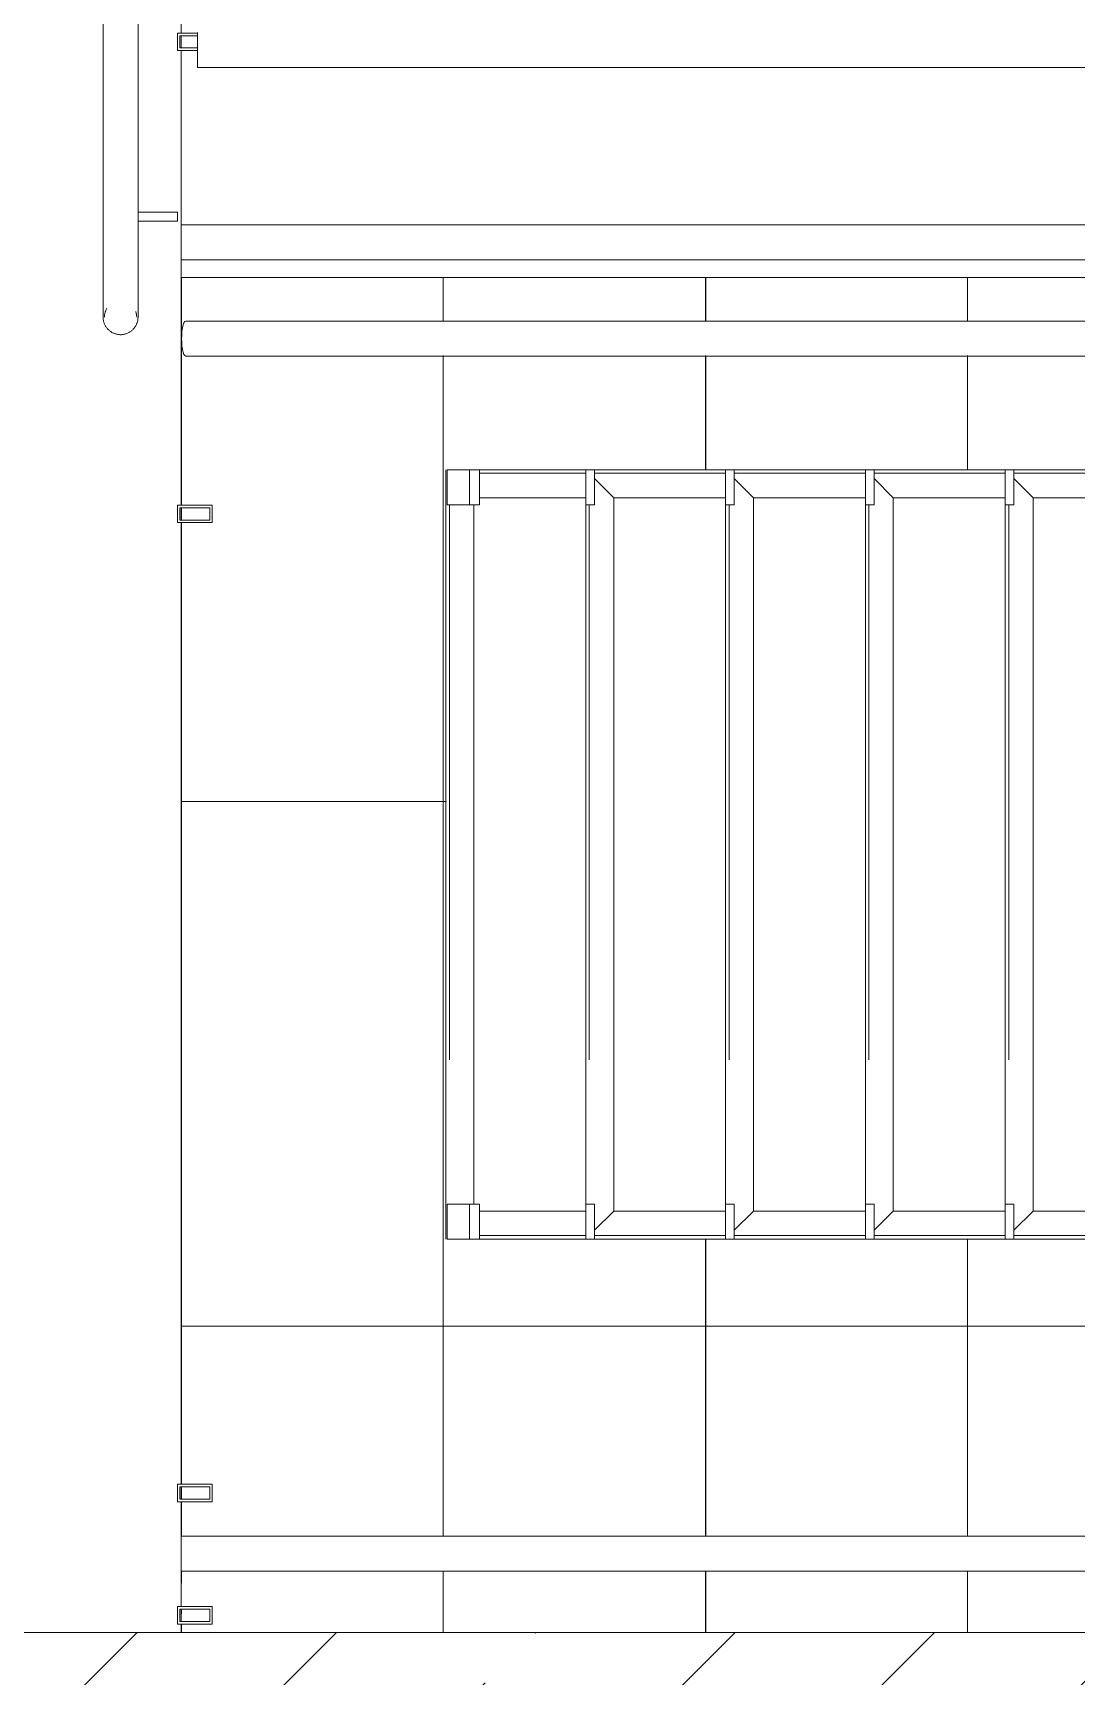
# Model space of a CAD drawing. Header units: millimetres. Extents: x -6467 to 106027, y -7090 to 195095.
# Drawn here: x 17840 to 19034, y 146645 to 148525 of the extents above; entities that cross this region are included whole.
import ezdxf

# ---------------------------------------------------------------- set-up
doc = ezdxf.new("R2010")
doc.units = ezdxf.units.MM
doc.linetypes.add('Штрих', pattern=[1270, 635, -635])
for name, color, linetype, lineweight in [('A-FLOR', 7, 'Continuous', 9), ('A-WALL', 7, 'Continuous', 5), ('Ограждение', 7, 'Continuous', 9), ('Ограждение-1', 7, 'Continuous', 20)]:
    doc.layers.add(name, color=color, linetype=linetype, lineweight=lineweight)
for name, color, linetype, lineweight, true_color in [('A-GENM-1', 7, 'Continuous', 9, 0xaaaaaa), ('A-GENM-2', 7, 'Continuous', 20, 0xaaaaaa), ('A-GENM-HDLN-1', 7, 'Штрих', 5, 0xaaaaaa), ('S-STRS-1', 7, 'Continuous', 9, 0xaaaaaa), ('S-STRS-2', 7, 'Continuous', 5, 0xbfbfbf)]:
    doc.layers.add(name, color=color, linetype=linetype, lineweight=lineweight, true_color=true_color)
pattern_1 = [(180, (18009.45, 148245.1), (7e-14, -600), []), (270, (18009.45, 148245.1), (600, 4e-14), [])]

# ---------------------------------------------------------------- blocks, each defined once
blk = doc.blocks.new('О_Элемент поручня_Пристенный_Двухуровневый_Труба_ГОСТ 87321 - О_Элемент поручня_Пристенный_Двухуровневый_Труба_ГОСТ 8732-78 2-21433407-АИ_План этажа Радиаторы_3')
at = {"layer": 'Ограждение'}
for p, q in [((-4640, 0), (-242, 0)), ((-242, -40), (-4640, -40))]:
    blk.add_line(p, q, dxfattribs=at)
blk = doc.blocks.new('О_Элемент ограждения_Обод_Труба_ГОСТ 86451 - О_Элемент ограждения_Обод_Труба_ГОСТ 8645-68 2-21434435-АИ_План этажа Радиаторы_3')
at = {"layer": 'Ограждение-1'}
for p, q in [((-1800, 20), (-1820, 20)), ((-1820, 20), (-1820, -20)), ((-1800, -20), (-1800, 20)), ((0, 20), (-20, 20)), ((-20, 20), (-20, -3.2)), ((0, -3.2), (0, 20)), ((-1817, 17), (-1803, 17)), ((-1817, -17), (-1817, 17)), ((-1803, 17), (-1803, -17)), ((-17, 17), (-3, 17)), ((-17, -3.2), (-17, 17)), ((-3, 17), (-3, -3.2)), ((-1803, -17), (-1817, -17)), ((-1820, -20), (-1800, -20))]:
    blk.add_line(p, q, dxfattribs=at)
blk = doc.blocks.new('О_Элемент поручня_Площадочный_Двухуровневый_ГОСТ 8732-78 - О_Элемент поручня_Площадочный_Двухуровневый_ГОСТ 8732-78 2-26180261-АИ_План этажа Радиаторы_3')
at = {"layer": 'Ограждение'}
for p, q in [((320, 40), (0, 40)), ((0, 40), (0, 20)), ((0, 20), (0, 0)), ((0, 0), (320, 0))]:
    blk.add_line(p, q, dxfattribs=at)
at = {"layer": 'Ограждение', "flags": 128}
for points in [[(320, 40), (322.4, 40), (324.8, 40), (327.2, 40), (329.6, 40), (331.9, 40), (334.3, 40), (336.6, 40), (338.9, 40), (341.1, 40), (343.4, 40), (345.6, 40), (347.7, 40), (349.8, 40), (351.9, 40), (353.9, 40), (355.8, 40), (357.7, 40), (359.6, 40), (361.3, 40), (363, 40), (364.7, 40), (366.2, 40), (367.7, 40), (369.2, 40), (370.5, 40), (371.7, 40), (372.9, 40), (374, 40), (375, 40), (375.9, 40), (376.7, 40), (377.5, 40), (378.1, 40), (378.7, 40), (379.1, 40), (379.5, 40), (379.8, 40), (379.9, 40), (380, 40)], [(380, 40), (380, 40), (379.8, 40), (379.6, 40), (379.2, 40), (378.8, 40), (378.3, 40), (377.7, 40), (377, 40), (376.2, 40), (375.3, 40), (374.3, 40), (373.2, 40), (372.1, 40), (370.8, 40), (369.5, 40), (368.1, 40), (366.7, 40), (365.1, 40), (363.5, 40), (361.8, 40), (360, 40), (358.2, 40), (356.3, 40), (354.4, 40), (352.4, 40), (350.4, 40), (348.3, 40), (346.1, 40), (344, 40), (341.7, 40), (339.5, 40), (337.2, 40), (334.9, 40), (332.6, 40), (330.2, 40), (327.8, 40), (325.4, 40), (323, 40), (320.6, 40), (320, 40)], [(380, 38.5), (379.3, 38.5), (378.5, 38.4), (377.8, 38.4), (377.1, 38.3), (376.3, 38.1), (375.6, 38), (374.9, 37.8), (374.2, 37.6), (373.5, 37.3)], [(380, 40), (380.8, 40), (381.6, 39.9), (382.4, 39.9), (383.2, 39.7), (384, 39.6), (384.8, 39.4), (385.5, 39.2), (386.3, 39), (387, 38.7), (387.8, 38.4), (388.5, 38.1), (389.2, 37.7), (389.9, 37.4), (390.6, 36.9), (391.3, 36.5), (391.9, 36), (392.6, 35.6), (393.2, 35), (393.8, 34.5), (394.3, 33.9), (394.9, 33.3), (395.4, 32.7), (395.9, 32.1), (396.4, 31.5), (396.8, 30.8), (397.2, 30.1), (397.6, 29.4), (398, 28.7), (398.3, 28), (398.6, 27.2), (398.9, 26.5), (399.2, 25.7), (399.4, 25), (399.6, 24.2), (399.7, 23.4), (399.8, 22.6), (399.9, 21.8), (400, 21), (400, 20.2), (400, 20)], [(400, 20), (400, 19.2), (399.9, 18.4), (399.9, 17.6), (399.7, 16.8), (399.6, 16), (399.4, 15.2), (399.2, 14.5), (399, 13.7), (398.7, 13), (398.4, 12.2), (398.1, 11.5), (397.7, 10.8), (397.4, 10.1), (396.9, 9.4), (396.5, 8.7), (396, 8.1), (395.6, 7.4), (395, 6.8), (394.5, 6.2), (393.9, 5.7), (393.3, 5.1), (392.7, 4.6), (392.1, 4.1), (391.5, 3.6), (390.8, 3.2), (390.1, 2.8), (389.4, 2.4), (388.7, 2), (388, 1.7), (387.2, 1.4), (386.5, 1.1), (385.7, 0.8), (385, 0.6), (384.2, 0.4), (383.4, 0.3), (382.6, 0.2), (381.8, 0.1), (381, 0), (380.2, 0), (380, 0)], [(380, 0), (380, 0), (379.8, 0), (379.6, 0), (379.2, 0), (378.8, 0), (378.3, 0), (377.7, 0), (377, 0), (376.2, 0), (375.3, 0), (374.3, 0), (373.2, 0), (372.1, 0), (370.8, 0), (369.5, 0), (368.1, 0), (366.7, 0), (365.1, 0), (363.5, 0), (361.8, 0), (360, 0), (358.2, 0), (356.3, 0), (354.4, 0), (352.4, 0), (350.4, 0), (348.3, 0), (346.1, 0), (344, 0), (341.7, 0), (339.5, 0), (337.2, 0), (334.9, 0), (332.6, 0), (330.2, 0), (327.8, 0), (325.4, 0), (323, 0), (320.6, 0), (320, 0)], [(320, 0), (322.4, 0), (324.8, 0), (327.2, 0), (329.6, 0), (331.9, 0), (334.3, 0), (336.6, 0), (338.9, 0), (341.1, 0), (343.4, 0), (345.6, 0), (347.7, 0), (349.8, 0), (351.9, 0), (353.9, 0), (355.8, 0), (357.7, 0), (359.6, 0), (361.3, 0), (363, 0), (364.7, 0), (366.2, 0), (367.7, 0), (369.2, 0), (370.5, 0), (371.7, 0), (372.9, 0), (374, 0), (375, 0), (375.9, 0), (376.7, 0), (377.5, 0), (378.1, 0), (378.7, 0), (379.1, 0), (379.5, 0), (379.8, 0), (379.9, 0), (380, 0)], [(370, 4.4), (370.6, 4), (371.3, 3.7), (371.9, 3.3), (372.6, 3), (373.3, 2.8), (374, 2.5), (374.7, 2.3), (375.4, 2.1), (376.1, 1.9), (376.9, 1.8), (377.6, 1.7), (378.3, 1.6), (379.1, 1.5), (379.8, 1.5), (380, 1.5)]]:
    blk.add_lwpolyline(points, dxfattribs=at)
blk = doc.blocks.new('О_Кронштейн_Форма Г_Круг_ГОСТ 25902 - О_Кронштейн_Форма Г_Круг_ГОСТ 2590-2006-21434440-АИ_План этажа Радиаторы_3')
at = {"layer": 'Ограждение'}
for p, q in [((17895.8, 45705.6), (17855.8, 45705.6)), ((17895.8, 45700.6), (17895.8, 45705.6)), ((17895.8, 45695.6), (17895.8, 45700.6)), ((17855.8, 45695.6), (17895.8, 45695.6))]:
    blk.add_line(p, q, dxfattribs=at)
at = {"layer": 'Ограждение', "flags": 128}
for points in [[(17850.6, 45705.6), (17851.5, 45705.6), (17852.5, 45705.6), (17853.5, 45705.6), (17854.5, 45705.6), (17855.5, 45705.6), (17855.8, 45705.6)], [(17855.8, 45695.6), (17854.8, 45695.6), (17853.8, 45695.6), (17852.8, 45695.6), (17851.8, 45695.6), (17850.8, 45695.6)]]:
    blk.add_lwpolyline(points, dxfattribs=at)
blk = doc.blocks.new('О_Кронштейн_Форма Г_Круг_ГОСТ 25902 - О_Кронштейн_Форма Г_Круг_ГОСТ 2590-2006-V132-АИ_План этажа Радиаторы_3')
at = {"layer": 'Ограждение'}
for p, q in [((17895.8, 45705.6), (17855.8, 45705.6)), ((17895.8, 45704.9), (17895.8, 45705.6)), ((17855.8, 45695.6), (17895.8, 45695.6)), ((17895.8, 45695.6), (17895.8, 45696.3))]:
    blk.add_line(p, q, dxfattribs=at)
at = {"layer": 'Ограждение', "flags": 128}
for points in [[(17850.6, 45705.6), (17851.5, 45705.6), (17852.5, 45705.6), (17853.5, 45705.6), (17854.5, 45705.6), (17855.5, 45705.6), (17855.8, 45705.6)], [(17855.8, 45695.6), (17854.8, 45695.6), (17853.8, 45695.6), (17852.8, 45695.6), (17851.8, 45695.6), (17850.8, 45695.6)]]:
    blk.add_lwpolyline(points, dxfattribs=at)
blk = doc.blocks.new('О_Элемент ограждения_Обод_Труба_ГОСТ 86451 - О_Элемент ограждения_Обод_Труба_ГОСТ 8645-68 2-21434443-АИ_План этажа Радиаторы_3')
at = {"layer": 'Ограждение-1'}
for p, q in [((-1120, 20), (-1140, 20)), ((-1140, 20), (-1140, -20)), ((-1120, -20), (-1120, 20)), ((0, 20), (-20, 20)), ((-20, 20), (-20, -20)), ((0, -20), (0, 20)), ((-1137, 17), (-1123, 17)), ((-1137, -17), (-1137, 17)), ((-1123, 17), (-1123, -17)), ((-17, 17), (-3, 17)), ((-17, -17), (-17, 17)), ((-3, 17), (-3, -17)), ((-1123, -17), (-1137, -17)), ((-3, -17), (-17, -17)), ((-1140, -20), (-1120, -20)), ((-20, -20), (0, -20))]:
    blk.add_line(p, q, dxfattribs=at)
blk = doc.blocks.new('ОМ_Уголок_ГОСТ 8509-93 - ОМ_Уголок_ГОСТ 8509-93-V107-АИ_План этажа Радиаторы_3')
at = {"layer": 'A-GENM-1'}
for p, q in [((32, -32), (10, -10)), ((840, 0), (40, 0)), ((870, -10), (848, -32)), ((32, -32), (848, -32))]:
    blk.add_line(p, q, dxfattribs=at)
at = {"layer": 'A-GENM-HDLN-1'}
blk.add_line((40, -4), (840, -4), dxfattribs=at)
blk = doc.blocks.new('ОМ_Уголок_ГОСТ 8509-93 - ОМ_Уголок_ГОСТ 8509-93-V110-АИ_План этажа Радиаторы_3')
at = {"layer": 'A-GENM-1'}
for p, q in [((160, 0), (10, 0)), ((32, -32), (10, -10)), ((32, -32), (160, -32))]:
    blk.add_line(p, q, dxfattribs=at)
at = {"layer": 'A-GENM-HDLN-1'}
blk.add_line((10, -4), (160, -4), dxfattribs=at)
blk = doc.blocks.new('ОМ_Уголок_ГОСТ 8509-93 - ОМ_Уголок_ГОСТ 8509-93-V111-АИ_План этажа Радиаторы_3')
at = {"layer": 'A-GENM-1'}
for p, q in [((290, 0), (140, 0)), ((290, -10), (268, -32)), ((140, -32), (268, -32))]:
    blk.add_line(p, q, dxfattribs=at)
at = {"layer": 'A-GENM-HDLN-1'}
blk.add_line((140, -4), (290, -4), dxfattribs=at)
blk = doc.blocks.new('ОМ_Уголок_ГОСТ 8509-93 - ОМ_Уголок_ГОСТ 8509-93-V112-АИ_План этажа Радиаторы_3')
at = {"layer": 'A-GENM-1'}
for p, q in [((840, 0), (40, 0)), ((40, -32), (840, -32))]:
    blk.add_line(p, q, dxfattribs=at)
at = {"layer": 'A-GENM-HDLN-1'}
blk.add_line((40, -4), (840, -4), dxfattribs=at)
blk = doc.blocks.new('ОМ_Уголок_ГОСТ 8509-93 - ОМ_Уголок_ГОСТ 8509-93-V113-АИ_План этажа Радиаторы_3')
at = {"layer": 'A-GENM-1'}
for p, q in [((160, 0), (38.6, 0)), ((38.6, -32), (160, -32))]:
    blk.add_line(p, q, dxfattribs=at)
at = {"layer": 'A-GENM-HDLN-1'}
blk.add_line((38.6, -4), (160, -4), dxfattribs=at)
blk = doc.blocks.new('ОМ_Уголок_ГОСТ 8509-93 - ОМ_Уголок_ГОСТ 8509-93-V114-АИ_План этажа Радиаторы_3')
at = {"layer": 'A-GENM-1'}
for p, q in [((261.4, 0), (140, 0)), ((140, -32), (261.4, -32))]:
    blk.add_line(p, q, dxfattribs=at)
at = {"layer": 'A-GENM-HDLN-1'}
blk.add_line((140, -4), (261.4, -4), dxfattribs=at)
blk = doc.blocks.new('ОМ_Полоса_Трапеция прямоугольная_Прокат_ГОСТ 103-2006 - ОМ_Полоса_Трапеция прямоугольная_Прокат_ГОСТ 103-2006-19082130-АИ_План этажа Радиаторы_3')
at = {"layer": 'A-GENM-1'}
for p, q in [((9232.3, 58496), (9242.3, 58496)), ((9232.3, 58456), (9232.3, 58496)), ((9242.3, 58496), (9242.3, 58456)), ((9242.3, 58456), (9232.3, 58456))]:
    blk.add_line(p, q, dxfattribs=at)
blk = doc.blocks.new('ОМ_Полоса_Трапеция прямоугольная_Прокат_ГОСТ 103-2006 - ОМ_Полоса_Трапеция прямоугольная_Прокат_ГОСТ 103-2006-V115-АИ_План этажа Радиаторы_3')
at = {"layer": 'A-GENM-2'}
for p, q in [((8442.3, 58496), (8432.3, 58496)), ((8432.3, 58496), (8432.3, 58456)), ((8442.3, 58456), (8442.3, 58496)), ((8432.3, 58456), (8442.3, 58456))]:
    blk.add_line(p, q, dxfattribs=at)
blk = doc.blocks.new('ОМ_Полоса_Трапеция прямоугольная_Прокат_ГОСТ 103-2006 - ОМ_Полоса_Трапеция прямоугольная_Прокат_ГОСТ 103-2006-V116-АИ_План этажа Радиаторы_3')
at = {"layer": 'A-GENM-2'}
for p, q in [((8282.3, 58496), (8272.3, 58496)), ((8272.3, 58496), (8272.3, 58456)), ((8282.3, 58456), (8282.3, 58496)), ((8272.3, 58456), (8282.3, 58456))]:
    blk.add_line(p, q, dxfattribs=at)
blk = doc.blocks.new('ОМ_Полоса_Трапеция прямоугольная_Прокат_ГОСТ 103-2006 - ОМ_Полоса_Трапеция прямоугольная_Прокат_ГОСТ 103-2006-V117-АИ_План этажа Радиаторы_3')
at = {"layer": 'A-GENM-2'}
for p, q in [((8122.3, 58496), (8112.3, 58496)), ((8112.3, 58496), (8112.3, 58456)), ((8122.3, 58456), (8122.3, 58496)), ((8112.3, 58456), (8122.3, 58456))]:
    blk.add_line(p, q, dxfattribs=at)
blk = doc.blocks.new('ОМ_Полоса_Прокат_ГОСТ 103-2006 - ОМ_Полоса_Прокат_ГОСТ 103-2006-19082131-АИ_План этажа Радиаторы_3')
at = {"layer": 'A-GENM-1'}
blk.add_line((7952.3, 58496), (7952.3, 58456), dxfattribs=at)
blk = doc.blocks.new('ОМ_Полоса_Прокат_ГОСТ 103-2006 - ОМ_Полоса_Прокат_ГОСТ 103-2006-20723456-АИ_План этажа Радиаторы_3')
at = {"layer": 'A-GENM-1'}
for p, q in [((7953.6, 58456), (7953.6, 58496)), ((7953.6, 58496), (7979.3, 58496)), ((7979.3, 58456), (7953.6, 58456))]:
    blk.add_line(p, q, dxfattribs=at)
at = {"layer": 'A-GENM-2'}
for p, q in [((7990.8, 58496), (7979.3, 58496)), ((7979.3, 58496), (7979.3, 58456)), ((7990.8, 58456), (7990.8, 58496)), ((7979.3, 58456), (7990.8, 58456))]:
    blk.add_line(p, q, dxfattribs=at)
blk = doc.blocks.new('ОМ_Полоса_Трапеция прямоугольная_Прокат_ГОСТ 103-2006 - ОМ_Полоса_Трапеция прямоугольная_Прокат_ГОСТ 103-2006-19082170-АИ_План этажа Радиаторы_3')
at = {"layer": 'A-GENM-1'}
for p, q in [((9232.3, 57656), (9242.3, 57656)), ((9232.3, 57616), (9232.3, 57656)), ((9242.3, 57656), (9242.3, 57616)), ((9242.3, 57616), (9232.3, 57616))]:
    blk.add_line(p, q, dxfattribs=at)
blk = doc.blocks.new('ОМ_Полоса_Трапеция прямоугольная_Прокат_ГОСТ 103-2006 - ОМ_Полоса_Трапеция прямоугольная_Прокат_ГОСТ 103-2006-V118-АИ_План этажа Радиаторы_3')
at = {"layer": 'A-GENM-2'}
for p, q in [((8442.3, 57656), (8432.3, 57656)), ((8432.3, 57656), (8432.3, 57616)), ((8442.3, 57616), (8442.3, 57656)), ((8432.3, 57616), (8442.3, 57616))]:
    blk.add_line(p, q, dxfattribs=at)
blk = doc.blocks.new('ОМ_Полоса_Трапеция прямоугольная_Прокат_ГОСТ 103-2006 - ОМ_Полоса_Трапеция прямоугольная_Прокат_ГОСТ 103-2006-V119-АИ_План этажа Радиаторы_3')
at = {"layer": 'A-GENM-2'}
for p, q in [((8282.3, 57656), (8272.3, 57656)), ((8272.3, 57656), (8272.3, 57616)), ((8282.3, 57616), (8282.3, 57656)), ((8272.3, 57616), (8282.3, 57616))]:
    blk.add_line(p, q, dxfattribs=at)
blk = doc.blocks.new('ОМ_Полоса_Трапеция прямоугольная_Прокат_ГОСТ 103-2006 - ОМ_Полоса_Трапеция прямоугольная_Прокат_ГОСТ 103-2006-V120-АИ_План этажа Радиаторы_3')
at = {"layer": 'A-GENM-2'}
for p, q in [((8122.3, 57656), (8112.3, 57656)), ((8112.3, 57656), (8112.3, 57616)), ((8122.3, 57616), (8122.3, 57656)), ((8112.3, 57616), (8122.3, 57616))]:
    blk.add_line(p, q, dxfattribs=at)
blk = doc.blocks.new('ОМ_Полоса_Прокат_ГОСТ 103-2006 - ОМ_Полоса_Прокат_ГОСТ 103-2006-19082171-АИ_План этажа Радиаторы_3')
at = {"layer": 'A-GENM-1'}
blk.add_line((7952.3, 57656), (7952.3, 57616), dxfattribs=at)
blk = doc.blocks.new('ОМ_Полоса_Прокат_ГОСТ 103-2006 - ОМ_Полоса_Прокат_ГОСТ 103-2006-20723498-АИ_План этажа Радиаторы_3')
at = {"layer": 'A-GENM-1'}
for p, q in [((7953.6, 57616), (7953.6, 57656)), ((7953.6, 57656), (7979.3, 57656)), ((7979.3, 57616), (7953.6, 57616))]:
    blk.add_line(p, q, dxfattribs=at)
at = {"layer": 'A-GENM-2'}
for p, q in [((7990.8, 57656), (7979.3, 57656)), ((7979.3, 57656), (7979.3, 57616)), ((7990.8, 57616), (7990.8, 57656)), ((7979.3, 57616), (7990.8, 57616))]:
    blk.add_line(p, q, dxfattribs=at)
blk = doc.blocks.new('О_Элемент ограждения_Обод_Труба_ГОСТ 8645-68 - О_Элемент ограждения_Обод_Труба_ГОСТ 8645-68-V174-АИ_План этажа Радиаторы_3')
at = {"layer": 'Ограждение'}
for p, q in [((-3900, 20), (0, 20)), ((0, -20), (-3840, -20))]:
    blk.add_line(p, q, dxfattribs=at)
blk = doc.blocks.new('О_Элемент поручня_Маршевый_Труба_ГОСТ 8732-78 - О_Элемент поручня_Маршевый_Труба_ГОСТ 8732-78-26169632-АИ_План этажа Радиаторы_3')
at = {"layer": 'Ограждение'}
for p, q in [((-13.2, 40), (-3902.6, 40)), ((-3902.6, 0), (-13.2, 0))]:
    blk.add_line(p, q, dxfattribs=at)
at = {"layer": 'Ограждение', "flags": 128}
for points in [[(-8.4, 20), (-8.6, 24.5), (-8.9, 28.7), (-9.5, 32.5), (-10.2, 35.6), (-11.1, 38), (-12.1, 39.5), (-13.2, 40)], [(-13.2, 0), (-12.1, 0.5), (-11.1, 2), (-10.2, 4.4), (-9.5, 7.5), (-8.9, 11.3), (-8.6, 15.5), (-8.4, 20)]]:
    blk.add_lwpolyline(points, dxfattribs=at)
blk = doc.blocks.new('О_Элемент ограждения_Обод_Труба_ГОСТ 8645-68 - О_Элемент ограждения_Обод_Труба_ГОСТ 8645-68-26169631-АИ_План этажа Радиаторы_3')
at = {"layer": 'Ограждение'}
for p, q in [((-3900, -20), (-3900, 20)), ((0, -20), (-3900, -20))]:
    blk.add_line(p, q, dxfattribs=at)

msp = doc.modelspace()

# ---------------------------------------------------------------- hatches: boundary and pattern name
at = {"layer": 'A-WALL'}
h = msp.add_hatch(dxfattribs=at)
h.set_pattern_fill('FP_1', color=256, style=0, pattern_type=2)
h.set_pattern_definition([(45, (109.45, 102614.03), (-228.0985, 228.0985), []), (45, (337.55, 102614.03), (-228.0985, 228.0985), [403.225, -80.645, 6.706, -73.939])])
h.paths.add_polyline_path([(22725.8, 146445.1), (23159.4, 146445.1), (23159.4, 146695.1), (14709.4, 146695.1), (14709.4, 146445.1), (19417.5, 146445.1)])
at = {"layer": 'S-STRS-2'}
h = msp.add_hatch(dxfattribs=at)
h.set_pattern_fill('FP_25', color=256, style=0, pattern_type=2)
h.set_pattern_definition(pattern_1)
h.paths.add_polyline_path([(18054.8, 146695.1), (18309.4, 146695.1), (18309.4, 146765.1), (18009.4, 146765.1), (18010.7, 146724.6), (18045.2, 146724.6), (18045.2, 146704.6), (18009.4, 146704.6), (18009.4, 146695.1), (18045.2, 146695.1)])
h.paths.add_polyline_path([(18022.2, 146707.6), (18042.2, 146707.6), (18042.2, 146721.6), (18009.4, 146720.4), (18010.8, 146707.6)])
h.paths.add_polyline_path([(18009.4, 146805.1), (18309.4, 146805.1), (18309.4, 148155.1), (18012.7, 148157.1), (18010.5, 148166.4), (18011, 148187.6), (18014.7, 148195.1), (18309.4, 148195.1), (18309.4, 148245.1), (18009.4, 148245.1), (18009.4, 147984.6), (18045.2, 147984.6), (18045.2, 147964.6), (18009.4, 147964.6), (18009.4, 146864.6), (18045.2, 146864.6), (18045.2, 146844.6), (18009.4, 146844.6)])
h.paths.add_polyline_path([(18016.2, 146847.6), (18042.2, 146847.6), (18042.2, 146861.6), (18009.4, 146860.4), (18009.4, 146847.6)])
h.paths.add_polyline_path([(18042.2, 147967.6), (18042.2, 147981.6), (18009.4, 147981.6), (18009.4, 147967.6), (18028.2, 147967.6)])
h = msp.add_hatch(dxfattribs=at)
h.set_pattern_fill('FP_25', color=256, style=0, pattern_type=2)
h.set_pattern_definition(pattern_1)
h.paths.add_polyline_path([(18309.4, 146695.1), (18609.4, 146695.1), (18609.4, 146765.1), (18309.4, 146765.1)])
h.paths.add_polyline_path([(18313.8, 146805.1), (18609.4, 146805.1), (18609.4, 147145.1), (18312.5, 147145.1), (18313.8, 148025.1), (18609.4, 148025.1), (18609.4, 148155.1), (18309.4, 148155.1), (18309.4, 146805.1), (18312.5, 146805.1)])
h.paths.add_polyline_path([(18590.4, 148195.1), (18609.4, 148195.1), (18609.4, 148245.1), (18309.4, 148245.1), (18309.4, 148195.1)])
h = msp.add_hatch(dxfattribs=at)
h.set_pattern_fill('FP_25', color=256, style=0, pattern_type=2)
h.set_pattern_definition(pattern_1)
h.paths.add_polyline_path([(18609.4, 146695.1), (18909.4, 146695.1), (18909.4, 146765.1), (18609.4, 146765.1)])
h.paths.add_polyline_path([(18664.5, 146805.1), (18909.4, 146805.1), (18909.4, 147145.1), (18609.4, 147145.1), (18609.4, 146805.1), (18647.5, 146805.1)])
h.paths.add_polyline_path([(18900.5, 148025.1), (18909.4, 148025.1), (18909.4, 148155.1), (18609.4, 148155.1), (18609.4, 148025.1), (18824.5, 148025.1)])
h.paths.add_polyline_path([(18909.4, 148195.1), (18909.4, 148245.1), (18609.4, 148245.1), (18609.4, 148195.1)])
h = msp.add_hatch(dxfattribs=at)
h.set_pattern_fill('FP_25', color=256, style=0, pattern_type=2)
h.set_pattern_definition(pattern_1)
h.paths.add_polyline_path([(18917.5, 146695.1), (19209.4, 146695.1), (19209.4, 146765.1), (18909.4, 146765.1), (18909.4, 146695.1)])
h.paths.add_polyline_path([(19112.5, 146805.1), (19209.4, 146805.1), (19209.4, 147145.1), (18909.4, 147145.1), (18909.4, 146805.1), (19092.5, 146805.1)])
h.paths.add_polyline_path([(18917.5, 148025.1), (19209.4, 148025.1), (19209.4, 148155.1), (18909.4, 148155.1), (18909.4, 148025.1)])
h.paths.add_polyline_path([(19004, 148195.1), (19209.4, 148195.1), (19209.4, 148245.1), (18909.4, 148245.1), (18909.4, 148195.1)])

# ---------------------------------------------------------------- linework, layer by layer
at = {"layer": 'A-FLOR'}
for p, q in [((18009.4, 148524.6), (18009.4, 149985.1)), ((18009.4, 148507.6), (18009.4, 148521.7)), ((18009.4, 147984.6), (18009.4, 148505)), ((18009.4, 147967.6), (18009.4, 147981.7)), ((18009.4, 146864.3), (18009.4, 147965)), ((18009.4, 146847.5), (18009.4, 146861.6)), ((18009.4, 146724.3), (18009.4, 146844.6)), ((18009.4, 146707.5), (18009.4, 146721.6)), ((18009.4, 146695.1), (18009.4, 146704.6))]:
    msp.add_line(p, q, dxfattribs=at)
at = {"layer": 'A-WALL'}
msp.add_line((23159.4, 146695.1), (14709.4, 146695.1), dxfattribs=at)
at = {"layer": 'S-STRS-1'}
for p, q in [((18009.4, 148245.1), (18309.4, 148245.1)), ((18309.4, 148245.1), (18609.4, 148245.1)), ((18309.4, 148245.1), (18309.4, 148194.6)), ((18309.4, 148245.1), (18309.4, 148194.6)), ((18609.4, 148245.1), (18909.4, 148245.1)), ((18609.4, 148245.1), (18609.4, 148194.6)), ((18609.4, 148245.1), (18609.4, 148194.6)), ((18909.4, 148245.1), (19209.4, 148245.1)), ((18909.4, 148245.1), (18909.4, 148194.6)), ((18909.4, 148245.1), (18909.4, 148194.6)), ((18309.4, 148155.6), (18309.4, 146805.1)), ((18309.4, 148155.6), (18309.4, 146805.1)), ((18609.4, 148155.6), (18609.4, 148025.1)), ((18609.4, 148155.6), (18609.4, 148025.1)), ((18909.4, 148155.6), (18909.4, 148025.1)), ((18909.4, 148155.6), (18909.4, 148025.1)), ((18609.4, 147145.1), (18609.4, 146805.1)), ((18609.4, 147145.1), (18609.4, 146805.1)), ((18909.4, 147145.1), (18909.4, 146805.1)), ((18909.4, 147145.1), (18909.4, 146805.1)), ((18309.4, 146765.1), (18309.4, 146695.1)), ((18309.4, 146765.1), (18309.4, 146695.1)), ((18609.4, 146765.1), (18609.4, 146695.1)), ((18609.4, 146765.1), (18609.4, 146695.1)), ((18909.4, 146765.1), (18909.4, 146695.1)), ((18909.4, 146765.1), (18909.4, 146695.1))]:
    msp.add_line(p, q, dxfattribs=at)

# ---------------------------------------------------------------- block references
at = {"layer": 'A-GENM-1'}
for name, p in [('ОМ_Полоса_Прокат_ГОСТ 103-2006 - ОМ_Полоса_Прокат_ГОСТ 103-2006-19082131-АИ_План этажа Радиаторы_3', (10360.2, 89529)), ('ОМ_Полоса_Прокат_ГОСТ 103-2006 - ОМ_Полоса_Прокат_ГОСТ 103-2006-20723456-АИ_План этажа Радиаторы_3', (10360.2, 89529)), ('ОМ_Полоса_Трапеция прямоугольная_Прокат_ГОСТ 103-2006 - ОМ_Полоса_Трапеция прямоугольная_Прокат_ГОСТ 103-2006-V117-АИ_План этажа Радиаторы_3', (10360.2, 89529)), ('ОМ_Полоса_Трапеция прямоугольная_Прокат_ГОСТ 103-2006 - ОМ_Полоса_Трапеция прямоугольная_Прокат_ГОСТ 103-2006-V116-АИ_План этажа Радиаторы_3', (10360.2, 89529)), ('ОМ_Полоса_Трапеция прямоугольная_Прокат_ГОСТ 103-2006 - ОМ_Полоса_Трапеция прямоугольная_Прокат_ГОСТ 103-2006-V115-АИ_План этажа Радиаторы_3', (10360.2, 89529)), ('ОМ_Полоса_Трапеция прямоугольная_Прокат_ГОСТ 103-2006 - ОМ_Полоса_Трапеция прямоугольная_Прокат_ГОСТ 103-2006-19082130-АИ_План этажа Радиаторы_3', (9720.2, 89529)), ('ОМ_Полоса_Прокат_ГОСТ 103-2006 - ОМ_Полоса_Прокат_ГОСТ 103-2006-19082171-АИ_План этажа Радиаторы_3', (10360.2, 89529)), ('ОМ_Полоса_Прокат_ГОСТ 103-2006 - ОМ_Полоса_Прокат_ГОСТ 103-2006-20723498-АИ_План этажа Радиаторы_3', (10360.2, 89529)), ('ОМ_Полоса_Трапеция прямоугольная_Прокат_ГОСТ 103-2006 - ОМ_Полоса_Трапеция прямоугольная_Прокат_ГОСТ 103-2006-V120-АИ_План этажа Радиаторы_3', (10360.2, 89529)), ('ОМ_Полоса_Трапеция прямоугольная_Прокат_ГОСТ 103-2006 - ОМ_Полоса_Трапеция прямоугольная_Прокат_ГОСТ 103-2006-V119-АИ_План этажа Радиаторы_3', (10360.2, 89529)), ('ОМ_Полоса_Трапеция прямоугольная_Прокат_ГОСТ 103-2006 - ОМ_Полоса_Трапеция прямоугольная_Прокат_ГОСТ 103-2006-V118-АИ_План этажа Радиаторы_3', (10360.2, 89529)), ('ОМ_Полоса_Трапеция прямоугольная_Прокат_ГОСТ 103-2006 - ОМ_Полоса_Трапеция прямоугольная_Прокат_ГОСТ 103-2006-19082170-АИ_План этажа Радиаторы_3', (9720.2, 89529))]:
    msp.add_blockref(name, p, dxfattribs=at)
at = {"layer": 'A-GENM-1', "extrusion": (0, 0, -1)}
for name, p in [('ОМ_Уголок_ГОСТ 8509-93 - ОМ_Уголок_ГОСТ 8509-93-V114-АИ_План этажа Радиаторы_3', (-18612.5, 148025.1)), ('ОМ_Уголок_ГОСТ 8509-93 - ОМ_Уголок_ГОСТ 8509-93-V111-АИ_План этажа Радиаторы_3', (-18772.5, 148025.1)), ('ОМ_Уголок_ГОСТ 8509-93 - ОМ_Уголок_ГОСТ 8509-93-V111-АИ_План этажа Радиаторы_3', (-18932.5, 148025.1)), ('ОМ_Уголок_ГОСТ 8509-93 - ОМ_Уголок_ГОСТ 8509-93-V111-АИ_План этажа Радиаторы_3', (-19092.5, 148025.1)), ('ОМ_Уголок_ГОСТ 8509-93 - ОМ_Уголок_ГОСТ 8509-93-V111-АИ_План этажа Радиаторы_3', (-19252.5, 148025.1))]:
    msp.add_blockref(name, p, dxfattribs=at)
for name, p, rotation in [('ОМ_Уголок_ГОСТ 8509-93 - ОМ_Уголок_ГОСТ 8509-93-V107-АИ_План этажа Радиаторы_3', (-18472.5, 148025.1), 269.9999999999989), ('ОМ_Уголок_ГОСТ 8509-93 - ОМ_Уголок_ГОСТ 8509-93-V107-АИ_План этажа Радиаторы_3', (-18632.5, 148025.1), 269.9999999999989), ('ОМ_Уголок_ГОСТ 8509-93 - ОМ_Уголок_ГОСТ 8509-93-V107-АИ_План этажа Радиаторы_3', (-18792.5, 148025.1), 269.9999999999989), ('ОМ_Уголок_ГОСТ 8509-93 - ОМ_Уголок_ГОСТ 8509-93-V107-АИ_План этажа Радиаторы_3', (-18952.5, 148025.1), 269.9999999999989), ('ОМ_Уголок_ГОСТ 8509-93 - ОМ_Уголок_ГОСТ 8509-93-V112-АИ_План этажа Радиаторы_3', (-18312.5, 148025.1), 269.9999999999989), ('ОМ_Уголок_ГОСТ 8509-93 - ОМ_Уголок_ГОСТ 8509-93-V113-АИ_План этажа Радиаторы_3', (-18312.5, 147145.1), 180), ('ОМ_Уголок_ГОСТ 8509-93 - ОМ_Уголок_ГОСТ 8509-93-V110-АИ_План этажа Радиаторы_3', (-18472.5, 147145.1), 180), ('ОМ_Уголок_ГОСТ 8509-93 - ОМ_Уголок_ГОСТ 8509-93-V110-АИ_План этажа Радиаторы_3', (-18632.5, 147145.1), 180), ('ОМ_Уголок_ГОСТ 8509-93 - ОМ_Уголок_ГОСТ 8509-93-V110-АИ_План этажа Радиаторы_3', (-18792.5, 147145.1), 180), ('ОМ_Уголок_ГОСТ 8509-93 - ОМ_Уголок_ГОСТ 8509-93-V110-АИ_План этажа Радиаторы_3', (-18952.5, 147145.1), 180)]:
    msp.add_blockref(name, p, dxfattribs=dict(at, rotation=rotation))
at = {"layer": 'Ограждение'}
for name, p, rotation in [('О_Элемент поручня_Площадочный_Двухуровневый_ГОСТ 8732-78 - О_Элемент поручня_Площадочный_Двухуровневый_ГОСТ 8732-78 2-26180261-АИ_План этажа Радиаторы_3', (17920.2, 148579.6), 269.9999999999995), ('О_Элемент ограждения_Обод_Труба_ГОСТ 86451 - О_Элемент ограждения_Обод_Труба_ГОСТ 8645-68 2-21434435-АИ_План этажа Радиаторы_3', (18025.2, 148524.6), 89.99999999999973), ('О_Элемент ограждения_Обод_Труба_ГОСТ 8645-68 - О_Элемент ограждения_Обод_Труба_ГОСТ 8645-68-V174-АИ_План этажа Радиаторы_3', (18009.4, 148285.1), 180), ('О_Элемент поручня_Маршевый_Труба_ГОСТ 8732-78 - О_Элемент поручня_Маршевый_Труба_ГОСТ 8732-78-26169632-АИ_План этажа Радиаторы_3', (18001.6, 148195.1), 180), ('О_Элемент ограждения_Обод_Труба_ГОСТ 86451 - О_Элемент ограждения_Обод_Труба_ГОСТ 8645-68 2-21434443-АИ_План этажа Радиаторы_3', (18025.2, 147984.6), 89.99999999999973), ('О_Элемент поручня_Пристенный_Двухуровневый_Труба_ГОСТ 87321 - О_Элемент поручня_Пристенный_Двухуровневый_Труба_ГОСТ 8732-78 2-21433407-АИ_План этажа Радиаторы_3', (17767.4, 146765.1), 180)]:
    msp.add_blockref(name, p, dxfattribs=dict(at, rotation=rotation))
for name, p in [('О_Элемент ограждения_Обод_Труба_ГОСТ 8645-68 - О_Элемент ограждения_Обод_Труба_ГОСТ 8645-68-26169631-АИ_План этажа Радиаторы_3', (21928.4, 148505.1)), ('О_Кронштейн_Форма Г_Круг_ГОСТ 25902 - О_Кронштейн_Форма Г_Круг_ГОСТ 2590-2006-21434440-АИ_План этажа Радиаторы_3', (109.4, 102614)), ('О_Кронштейн_Форма Г_Круг_ГОСТ 25902 - О_Кронштейн_Форма Г_Круг_ГОСТ 2590-2006-V132-АИ_План этажа Радиаторы_3', (109.4, 102614))]:
    msp.add_blockref(name, p, dxfattribs=at)

doc.saveas('drawing.dxf')
